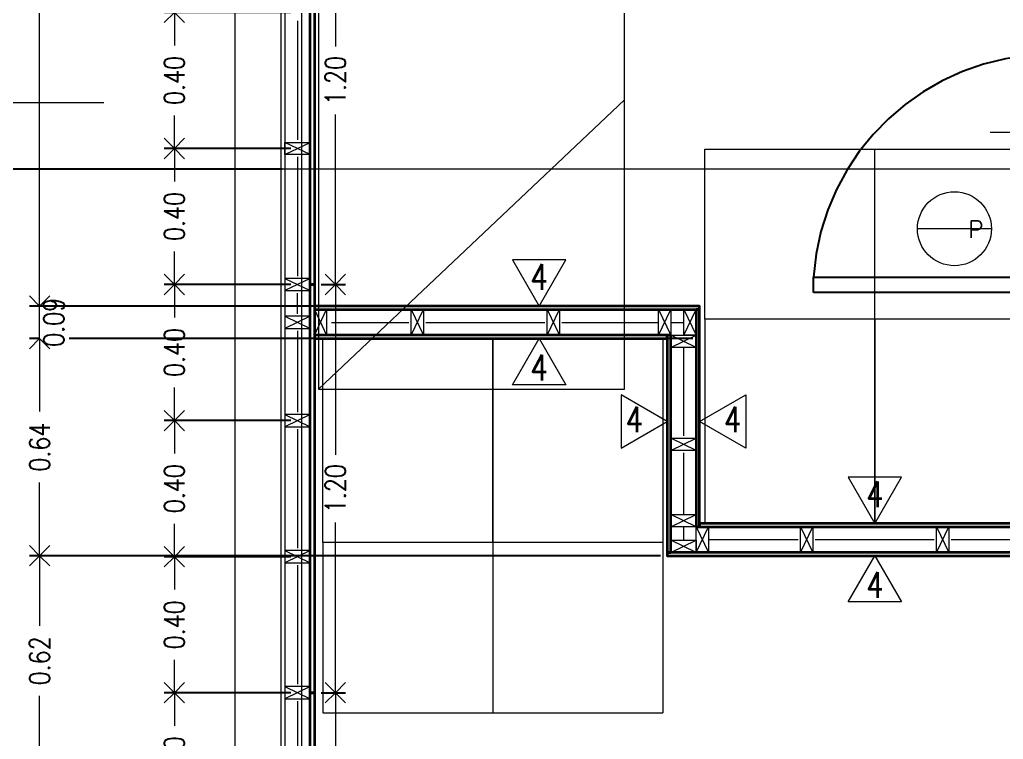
# Model space of a CAD drawing. Header units: metres. Extents: x -2 to 612, y -64 to 156.
# Drawn here: x 456.669 to 459.561, y 45.525 to 47.64 of the extents above; entities that cross this region are included whole.
import ezdxf
from ezdxf.enums import TextEntityAlignment as Align

# ---------------------------------------------------------------- set-up
doc = ezdxf.new("R2010")
doc.units = ezdxf.units.M
doc.header["$LTSCALE"] = 5
doc.header["$MEASUREMENT"] = 0
doc.linetypes.add('CENTER', pattern=[2, 1.25, -0.25, 0.25, -0.25])
doc.layers.get('0').update_dxf_attribs({"color": 30})
doc.layers.get('DEFPOINTS').update_dxf_attribs({"color": 210})
for name, color, linetype, lineweight in [('A-ANNO-DIMS', 3, 'Continuous', 18), ('A-ANNO-SYMB', 3, 'Continuous', 18), ('A-ANNO-TEXT', 3, 'Continuous', 18), ('A-DETL-MBND', 3, 'Continuous', 18), ('A-DOOR-FULL', 4, 'Continuous', 25), ('A-DOOR-SYMB', 3, 'Continuous', 18), ('A-ELEV-IDEN', 3, 'Continuous', 18), ('A-FURN', 8, 'Continuous', 18), ('A-SECT-MCUT', 7, 'Continuous', 35), ('A-WALL-PATT', 8, 'Continuous', 18), ('A-WALL-STUD', 3, 'Continuous', 18)]:
    doc.layers.add(name, color=color, linetype=linetype, lineweight=lineweight)
doc.styles.add('E-ROMANS', font='romans.shx', dxfattribs={"width": 0.8})
doc.dimstyles.new('E-0050_ARW_12', dxfattribs={"dimscale": 0.001, "dimtxt": 60, "dimasz": 60, "dimexe": 30, "dimexo": 20, "dimgap": 30, "dimtad": 0, "dimzin": 0, "dimdsep": 46, "dimtxsty": 'E-ROMANS', "dimblk": 'OPEN90', "dimcen": 30, "dimclrd": 256, "dimclre": 256, "dimclrt": 256, "dimadec": 0, "dimazin": 0, "dimtfac": 1, "dimtmove": 1, "dimatfit": 3, "dimldrblk": 'OPEN90', "dimfxl": 1, "dimtfill": 1, "dimtolj": 1, "dimtzin": 0, "dimlwd": -1, "dimarcsym": 0})

# ---------------------------------------------------------------- blocks, each defined once
blk = doc.blocks.new('_Open90')
at = {"color": 0, "linetype": 'ByBlock', "lineweight": -2}
for p, q in [((-0.5, 0.5), (0, 0)), ((0, 0), (-1, 0)), ((0, 0), (-0.5, -0.5))]:
    blk.add_line(p, q, dxfattribs=at)
blk = doc.blocks.new('*D436')
at = {"layer": 'A-ANNO-DIMS', "lineweight": -2, "transparency": 16777216}
for p, q in [((457.5555, 45.6615), (457.6274, 45.6615)), ((457.5555, 44.4615), (457.6274, 44.4615))]:
    blk.add_line(p, q, dxfattribs=at)
at = {"layer": 'A-ANNO-DIMS', "transparency": 16777216}
for p, q in [((457.5974, 45.6015), (457.5974, 45.1613)), ((457.5974, 44.5215), (457.5974, 44.9618))]:
    blk.add_line(p, q, dxfattribs=at)
at = {"layer": 'DEFPOINTS', "color": 0, "transparency": 16777216}
for p in [(457.5355, 45.6615), (457.5974, 45.6615), (457.5355, 44.4615)]:
    blk.add_point(p, dxfattribs=at)
at = {"layer": 'A-ANNO-DIMS', "transparency": 16777216, "xscale": 0.06, "yscale": 0.06, "zscale": 0.06}
for p, rotation in [((457.5974, 45.6615), 90), ((457.5974, 44.4615), 270)]:
    blk.add_blockref('_Open90', p, dxfattribs=dict(at, rotation=rotation))
at = {"layer": 'A-ANNO-DIMS', "transparency": 16777216, "insert": (457.5974, 45.0615), "char_height": 0.06, "attachment_point": 5, "rotation": 90, "style": 'E-ROMANS', "bg_fill": 3, "box_fill_scale": 1.25, "bg_fill_color": 256, "bg_fill_true_color": 13158600, "bg_fill_transparency": 0}
blk.add_mtext('\\A1;1.20', dxfattribs=at)
blk = doc.blocks.new('*D437')
at = {"layer": 'A-ANNO-DIMS', "lineweight": -2, "transparency": 16777216}
for p, q in [((457.5555, 46.8615), (457.6274, 46.8615)), ((457.5555, 45.6615), (457.6274, 45.6615))]:
    blk.add_line(p, q, dxfattribs=at)
at = {"layer": 'A-ANNO-DIMS', "transparency": 16777216}
for p, q in [((457.5974, 46.8015), (457.5974, 46.3613)), ((457.5974, 45.7215), (457.5974, 46.1618))]:
    blk.add_line(p, q, dxfattribs=at)
at = {"layer": 'DEFPOINTS', "color": 0, "transparency": 16777216}
for p in [(457.5355, 46.8615), (457.5974, 46.8615), (457.5355, 45.6615)]:
    blk.add_point(p, dxfattribs=at)
at = {"layer": 'A-ANNO-DIMS', "transparency": 16777216, "xscale": 0.06, "yscale": 0.06, "zscale": 0.06}
for p, rotation in [((457.5974, 46.8615), 90), ((457.5974, 45.6615), 270)]:
    blk.add_blockref('_Open90', p, dxfattribs=dict(at, rotation=rotation))
at = {"layer": 'A-ANNO-DIMS', "transparency": 16777216, "insert": (457.5974, 46.2615), "char_height": 0.06, "attachment_point": 5, "rotation": 90, "style": 'E-ROMANS', "bg_fill": 3, "box_fill_scale": 1.25, "bg_fill_color": 256, "bg_fill_true_color": 13158600, "bg_fill_transparency": 0}
blk.add_mtext('\\A1;1.20', dxfattribs=at)
blk = doc.blocks.new('*D438')
at = {"layer": 'A-ANNO-DIMS', "lineweight": -2, "transparency": 16777216}
for p, q in [((457.5555, 48.0615), (457.6274, 48.0615)), ((457.5555, 46.8615), (457.6274, 46.8615))]:
    blk.add_line(p, q, dxfattribs=at)
at = {"layer": 'A-ANNO-DIMS', "transparency": 16777216}
for p, q in [((457.5974, 48.0015), (457.5974, 47.5613)), ((457.5974, 46.9215), (457.5974, 47.3618))]:
    blk.add_line(p, q, dxfattribs=at)
at = {"layer": 'DEFPOINTS', "color": 0, "transparency": 16777216}
for p in [(457.5355, 48.0615), (457.5974, 48.0615), (457.5355, 46.8615)]:
    blk.add_point(p, dxfattribs=at)
at = {"layer": 'A-ANNO-DIMS', "transparency": 16777216, "xscale": 0.06, "yscale": 0.06, "zscale": 0.06}
for p, rotation in [((457.5974, 48.0615), 90), ((457.5974, 46.8615), 270)]:
    blk.add_blockref('_Open90', p, dxfattribs=dict(at, rotation=rotation))
at = {"layer": 'A-ANNO-DIMS', "transparency": 16777216, "insert": (457.5974, 47.4615), "char_height": 0.06, "attachment_point": 5, "rotation": 90, "style": 'E-ROMANS', "bg_fill": 3, "box_fill_scale": 1.25, "bg_fill_color": 256, "bg_fill_true_color": 13158600, "bg_fill_transparency": 0}
blk.add_mtext('\\A1;1.20', dxfattribs=at)
blk = doc.blocks.new('*D447')
at = {"layer": 'A-ANNO-DIMS', "lineweight": -2, "transparency": 16777216}
for p, q in [((457.466, 45.6615), (457.0938, 45.6615)), ((457.466, 45.2615), (457.0938, 45.2615))]:
    blk.add_line(p, q, dxfattribs=at)
at = {"layer": 'A-ANNO-DIMS', "transparency": 16777216}
for p, q in [((457.1238, 45.6015), (457.1238, 45.5647)), ((457.1238, 45.3215), (457.1238, 45.3584))]:
    blk.add_line(p, q, dxfattribs=at)
at = {"layer": 'DEFPOINTS', "color": 0, "transparency": 16777216}
for p in [(457.1238, 45.6615), (457.486, 45.6615), (457.486, 45.2615)]:
    blk.add_point(p, dxfattribs=at)
at = {"layer": 'A-ANNO-DIMS', "transparency": 16777216, "xscale": 0.06, "yscale": 0.06, "zscale": 0.06}
for p, rotation in [((457.1238, 45.6615), 90), ((457.1238, 45.2615), 270)]:
    blk.add_blockref('_Open90', p, dxfattribs=dict(at, rotation=rotation))
at = {"layer": 'A-ANNO-DIMS', "transparency": 16777216, "insert": (457.1238, 45.4615), "char_height": 0.06, "attachment_point": 5, "rotation": 90, "style": 'E-ROMANS', "bg_fill": 3, "box_fill_scale": 1.25, "bg_fill_color": 256, "bg_fill_true_color": 13158600, "bg_fill_transparency": 0}
blk.add_mtext('\\A1;0.40', dxfattribs=at)
blk = doc.blocks.new('*D448')
at = {"layer": 'A-ANNO-DIMS', "lineweight": -2, "transparency": 16777216}
for p, q in [((457.466, 46.0615), (457.0938, 46.0615)), ((457.466, 45.6615), (457.0938, 45.6615))]:
    blk.add_line(p, q, dxfattribs=at)
at = {"layer": 'A-ANNO-DIMS', "transparency": 16777216}
for p, q in [((457.1238, 46.0015), (457.1238, 45.9647)), ((457.1238, 45.7215), (457.1238, 45.7584))]:
    blk.add_line(p, q, dxfattribs=at)
at = {"layer": 'DEFPOINTS', "color": 0, "transparency": 16777216}
for p in [(457.1238, 46.0615), (457.486, 46.0615), (457.486, 45.6615)]:
    blk.add_point(p, dxfattribs=at)
at = {"layer": 'A-ANNO-DIMS', "transparency": 16777216, "xscale": 0.06, "yscale": 0.06, "zscale": 0.06}
for p, rotation in [((457.1238, 46.0615), 90), ((457.1238, 45.6615), 270)]:
    blk.add_blockref('_Open90', p, dxfattribs=dict(at, rotation=rotation))
at = {"layer": 'A-ANNO-DIMS', "transparency": 16777216, "insert": (457.1238, 45.8615), "char_height": 0.06, "attachment_point": 5, "rotation": 90, "style": 'E-ROMANS', "bg_fill": 3, "box_fill_scale": 1.25, "bg_fill_color": 256, "bg_fill_true_color": 13158600, "bg_fill_transparency": 0}
blk.add_mtext('\\A1;0.40', dxfattribs=at)
blk = doc.blocks.new('*D449')
at = {"layer": 'A-ANNO-DIMS', "lineweight": -2, "transparency": 16777216}
for p, q in [((457.466, 46.4615), (457.0938, 46.4615)), ((457.466, 46.0615), (457.0938, 46.0615))]:
    blk.add_line(p, q, dxfattribs=at)
at = {"layer": 'A-ANNO-DIMS', "transparency": 16777216}
for p, q in [((457.1238, 46.4015), (457.1238, 46.3647)), ((457.1238, 46.1215), (457.1238, 46.1584))]:
    blk.add_line(p, q, dxfattribs=at)
at = {"layer": 'DEFPOINTS', "color": 0, "transparency": 16777216}
for p in [(457.1238, 46.4615), (457.486, 46.4615), (457.486, 46.0615)]:
    blk.add_point(p, dxfattribs=at)
at = {"layer": 'A-ANNO-DIMS', "transparency": 16777216, "xscale": 0.06, "yscale": 0.06, "zscale": 0.06}
for p, rotation in [((457.1238, 46.4615), 90), ((457.1238, 46.0615), 270)]:
    blk.add_blockref('_Open90', p, dxfattribs=dict(at, rotation=rotation))
at = {"layer": 'A-ANNO-DIMS', "transparency": 16777216, "insert": (457.1238, 46.2615), "char_height": 0.06, "attachment_point": 5, "rotation": 90, "style": 'E-ROMANS', "bg_fill": 3, "box_fill_scale": 1.25, "bg_fill_color": 256, "bg_fill_true_color": 13158600, "bg_fill_transparency": 0}
blk.add_mtext('\\A1;0.40', dxfattribs=at)
blk = doc.blocks.new('*D450')
at = {"layer": 'A-ANNO-DIMS', "lineweight": -2, "transparency": 16777216}
for p, q in [((457.466, 46.8615), (457.0938, 46.8615)), ((457.466, 46.4615), (457.0938, 46.4615))]:
    blk.add_line(p, q, dxfattribs=at)
at = {"layer": 'A-ANNO-DIMS', "transparency": 16777216}
for p, q in [((457.1238, 46.8015), (457.1238, 46.7647)), ((457.1238, 46.5215), (457.1238, 46.5584))]:
    blk.add_line(p, q, dxfattribs=at)
at = {"layer": 'DEFPOINTS', "color": 0, "transparency": 16777216}
for p in [(457.1238, 46.8615), (457.486, 46.8615), (457.486, 46.4615)]:
    blk.add_point(p, dxfattribs=at)
at = {"layer": 'A-ANNO-DIMS', "transparency": 16777216, "xscale": 0.06, "yscale": 0.06, "zscale": 0.06}
for p, rotation in [((457.1238, 46.8615), 90), ((457.1238, 46.4615), 270)]:
    blk.add_blockref('_Open90', p, dxfattribs=dict(at, rotation=rotation))
at = {"layer": 'A-ANNO-DIMS', "transparency": 16777216, "insert": (457.1238, 46.6615), "char_height": 0.06, "attachment_point": 5, "rotation": 90, "style": 'E-ROMANS', "bg_fill": 3, "box_fill_scale": 1.25, "bg_fill_color": 256, "bg_fill_true_color": 13158600, "bg_fill_transparency": 0}
blk.add_mtext('\\A1;0.40', dxfattribs=at)
blk = doc.blocks.new('*D451')
at = {"layer": 'A-ANNO-DIMS', "lineweight": -2, "transparency": 16777216}
for p, q in [((457.466, 47.2614), (457.0938, 47.2614)), ((457.466, 46.8615), (457.0938, 46.8615))]:
    blk.add_line(p, q, dxfattribs=at)
at = {"layer": 'A-ANNO-DIMS', "transparency": 16777216}
for p, q in [((457.1238, 47.2014), (457.1238, 47.1646)), ((457.1238, 46.9215), (457.1238, 46.9583))]:
    blk.add_line(p, q, dxfattribs=at)
at = {"layer": 'DEFPOINTS', "color": 0, "transparency": 16777216}
for p in [(457.1238, 47.2614), (457.486, 47.2614), (457.486, 46.8615)]:
    blk.add_point(p, dxfattribs=at)
at = {"layer": 'A-ANNO-DIMS', "transparency": 16777216, "xscale": 0.06, "yscale": 0.06, "zscale": 0.06}
for p, rotation in [((457.1238, 47.2614), 90), ((457.1238, 46.8615), 270)]:
    blk.add_blockref('_Open90', p, dxfattribs=dict(at, rotation=rotation))
at = {"layer": 'A-ANNO-DIMS', "transparency": 16777216, "insert": (457.1238, 47.0615), "char_height": 0.06, "attachment_point": 5, "rotation": 90, "style": 'E-ROMANS', "bg_fill": 3, "box_fill_scale": 1.25, "bg_fill_color": 256, "bg_fill_true_color": 13158600, "bg_fill_transparency": 0}
blk.add_mtext('\\A1;0.40', dxfattribs=at)
blk = doc.blocks.new('*D452')
at = {"layer": 'A-ANNO-DIMS', "lineweight": -2, "transparency": 16777216}
for p, q in [((457.466, 47.6615), (457.0938, 47.6615)), ((457.466, 47.2614), (457.0938, 47.2614))]:
    blk.add_line(p, q, dxfattribs=at)
at = {"layer": 'A-ANNO-DIMS', "transparency": 16777216}
for p, q in [((457.1238, 47.6015), (457.1238, 47.5646)), ((457.1238, 47.3214), (457.1238, 47.3583))]:
    blk.add_line(p, q, dxfattribs=at)
at = {"layer": 'DEFPOINTS', "color": 0, "transparency": 16777216}
for p in [(457.1238, 47.6615), (457.486, 47.6615), (457.486, 47.2614)]:
    blk.add_point(p, dxfattribs=at)
at = {"layer": 'A-ANNO-DIMS', "transparency": 16777216, "xscale": 0.06, "yscale": 0.06, "zscale": 0.06}
for p, rotation in [((457.1238, 47.6615), 90), ((457.1238, 47.2614), 270)]:
    blk.add_blockref('_Open90', p, dxfattribs=dict(at, rotation=rotation))
at = {"layer": 'A-ANNO-DIMS', "transparency": 16777216, "insert": (457.1238, 47.4615), "char_height": 0.06, "attachment_point": 5, "rotation": 90, "style": 'E-ROMANS', "bg_fill": 3, "box_fill_scale": 1.25, "bg_fill_color": 256, "bg_fill_true_color": 13158600, "bg_fill_transparency": 0}
blk.add_mtext('\\A1;0.40', dxfattribs=at)
blk = doc.blocks.new('*D486')
at = {"layer": 'A-ANNO-DIMS', "lineweight": -2, "transparency": 16777216}
for p, q in [((458.5532, 46.0643), (456.6977, 46.0643)), ((457.5155, 45.4465), (456.6977, 45.4465))]:
    blk.add_line(p, q, dxfattribs=at)
at = {"layer": 'A-ANNO-DIMS', "transparency": 16777216}
for p, q in [((456.7277, 46.0043), (456.7277, 45.8586)), ((456.7277, 45.5065), (456.7277, 45.6523))]:
    blk.add_line(p, q, dxfattribs=at)
at = {"layer": 'DEFPOINTS', "color": 0, "transparency": 16777216}
for p in [(456.7277, 46.0643), (458.5732, 46.0643), (457.5355, 45.4465)]:
    blk.add_point(p, dxfattribs=at)
at = {"layer": 'A-ANNO-DIMS', "transparency": 16777216, "xscale": 0.06, "yscale": 0.06, "zscale": 0.06}
for p, rotation in [((456.7277, 46.0643), 90), ((456.7277, 45.4465), 270)]:
    blk.add_blockref('_Open90', p, dxfattribs=dict(at, rotation=rotation))
at = {"layer": 'A-ANNO-DIMS', "transparency": 16777216, "insert": (456.7277, 45.7554), "char_height": 0.06, "attachment_point": 5, "rotation": 90, "style": 'E-ROMANS', "bg_fill": 3, "box_fill_scale": 1.25, "bg_fill_color": 256, "bg_fill_true_color": 13158600, "bg_fill_transparency": 0}
blk.add_mtext('\\A1;0.62', dxfattribs=at)
blk = doc.blocks.new('*D489')
at = {"layer": 'A-ANNO-DIMS', "lineweight": -2, "transparency": 16777216}
for p, q in [((458.5532, 46.7029), (456.6977, 46.7029)), ((458.5532, 46.0643), (456.6977, 46.0643))]:
    blk.add_line(p, q, dxfattribs=at)
at = {"layer": 'A-ANNO-DIMS', "transparency": 16777216}
for p, q in [((456.7277, 46.6429), (456.7277, 46.4879)), ((456.7277, 46.1243), (456.7277, 46.2793))]:
    blk.add_line(p, q, dxfattribs=at)
at = {"layer": 'DEFPOINTS', "color": 0, "transparency": 16777216}
for p in [(456.7277, 46.7029), (458.5732, 46.7029), (458.5732, 46.0643)]:
    blk.add_point(p, dxfattribs=at)
at = {"layer": 'A-ANNO-DIMS', "transparency": 16777216, "xscale": 0.06, "yscale": 0.06, "zscale": 0.06}
for p, rotation in [((456.7277, 46.7029), 90), ((456.7277, 46.0643), 270)]:
    blk.add_blockref('_Open90', p, dxfattribs=dict(at, rotation=rotation))
at = {"layer": 'A-ANNO-DIMS', "transparency": 16777216, "insert": (456.7277, 46.3836), "char_height": 0.06, "attachment_point": 5, "rotation": 90, "style": 'E-ROMANS', "bg_fill": 3, "box_fill_scale": 1.25, "bg_fill_color": 256, "bg_fill_true_color": 13158600, "bg_fill_transparency": 0}
blk.add_mtext('\\A1;0.64', dxfattribs=at)
blk = doc.blocks.new('*D490')
at = {"layer": 'A-ANNO-DIMS', "transparency": 16777216}
for p, q in [((456.7277, 46.8579), (456.7277, 46.9179)), ((456.7277, 46.6429), (456.7277, 46.5829))]:
    blk.add_line(p, q, dxfattribs=at)
at = {"layer": 'A-ANNO-DIMS', "lineweight": -2, "transparency": 16777216}
for p, q in [((458.6482, 46.7979), (456.6977, 46.7979)), ((458.6482, 46.7029), (456.6977, 46.7029))]:
    blk.add_line(p, q, dxfattribs=at)
at = {"layer": 'DEFPOINTS', "color": 0, "transparency": 16777216}
for p in [(458.6682, 46.7979), (458.6682, 46.7029)]:
    blk.add_point(p, dxfattribs=at)
at = {"layer": 'A-ANNO-DIMS', "transparency": 16777216, "insert": (456.7693, 46.7504), "char_height": 0.06, "attachment_point": 5, "rotation": 90, "style": 'E-ROMANS', "bg_fill": 3, "box_fill_scale": 1.25, "bg_fill_color": 256, "bg_fill_true_color": 13158600, "bg_fill_transparency": 0}
blk.add_mtext('\\A1;0.09', dxfattribs=at)
at = {"layer": 'A-ANNO-DIMS', "transparency": 16777216}
blk.add_line((456.7277, 46.7029), (456.7277, 46.7979), dxfattribs=at)
at = {"layer": 'DEFPOINTS', "color": 0, "transparency": 16777216}
blk.add_point((456.7277, 46.7979), dxfattribs=at)
at = {"layer": 'A-ANNO-DIMS', "transparency": 16777216, "xscale": 0.06, "yscale": 0.06, "zscale": 0.06}
for p, rotation in [((456.7277, 46.7979), 270), ((456.7277, 46.7029), 90)]:
    blk.add_blockref('_Open90', p, dxfattribs=dict(at, rotation=rotation))
blk = doc.blocks.new('*D491')
at = {"layer": 'A-ANNO-DIMS', "lineweight": -2, "transparency": 16777216}
for p, q in [((458.4275, 48.8035), (456.6977, 48.8035)), ((458.6482, 46.7979), (456.6977, 46.7979))]:
    blk.add_line(p, q, dxfattribs=at)
at = {"layer": 'A-ANNO-DIMS', "transparency": 16777216}
for p, q in [((456.7277, 48.7435), (456.7277, 47.897)), ((456.7277, 46.8579), (456.7277, 47.7044))]:
    blk.add_line(p, q, dxfattribs=at)
at = {"layer": 'DEFPOINTS', "color": 0, "transparency": 16777216}
for p in [(456.7277, 48.8035), (458.4475, 48.8035), (458.6682, 46.7979)]:
    blk.add_point(p, dxfattribs=at)
at = {"layer": 'A-ANNO-DIMS', "transparency": 16777216, "xscale": 0.06, "yscale": 0.06, "zscale": 0.06}
for p, rotation in [((456.7277, 48.8035), 90), ((456.7277, 46.7979), 270)]:
    blk.add_blockref('_Open90', p, dxfattribs=dict(at, rotation=rotation))
at = {"layer": 'A-ANNO-DIMS', "transparency": 16777216, "insert": (456.7277, 47.8007), "char_height": 0.06, "attachment_point": 5, "rotation": 90, "style": 'E-ROMANS', "bg_fill": 3, "box_fill_scale": 1.25, "bg_fill_color": 256, "bg_fill_true_color": 13158600, "bg_fill_transparency": 0}
blk.add_mtext('\\A1;2.01', dxfattribs=at)
blk = doc.blocks.new('*D1342')
at = {"layer": 'A-ANNO-DIMS', "lineweight": -2, "transparency": 16777216}
for p, q in [((457.4405, 47.201), (455.8167, 47.201)), ((457.4295, 43.298), (455.8167, 43.298))]:
    blk.add_line(p, q, dxfattribs=at)
at = {"layer": 'A-ANNO-DIMS', "transparency": 16777216}
for p, q in [((455.8467, 47.141), (455.8467, 45.3527)), ((455.8467, 43.358), (455.8467, 45.1464))]:
    blk.add_line(p, q, dxfattribs=at)
at = {"layer": 'DEFPOINTS', "color": 0, "transparency": 16777216}
for p in [(455.8467, 47.201), (457.4605, 47.201), (457.4495, 43.298)]:
    blk.add_point(p, dxfattribs=at)
at = {"layer": 'A-ANNO-DIMS', "transparency": 16777216, "xscale": 0.06, "yscale": 0.06, "zscale": 0.06}
for p, rotation in [((455.8467, 47.201), 90), ((455.8467, 43.298), 270)]:
    blk.add_blockref('_Open90', p, dxfattribs=dict(at, rotation=rotation))
at = {"layer": 'A-ANNO-DIMS', "transparency": 16777216, "insert": (455.8467, 45.2495), "char_height": 0.06, "attachment_point": 5, "rotation": 90, "style": 'E-ROMANS', "bg_fill": 3, "box_fill_scale": 1.25, "bg_fill_color": 256, "bg_fill_true_color": 13158600, "bg_fill_transparency": 0}
blk.add_mtext('\\A1;3.90', dxfattribs=at)
blk = doc.blocks.new('*D1343')
at = {"layer": 'A-ANNO-DIMS', "lineweight": -2, "transparency": 16777216}
for p, q in [((457.4295, 50.2), (455.8167, 50.2)), ((457.4295, 47.201), (455.8167, 47.201))]:
    blk.add_line(p, q, dxfattribs=at)
at = {"layer": 'A-ANNO-DIMS', "transparency": 16777216}
for p, q in [((455.8467, 50.14), (455.8467, 48.8037)), ((455.8467, 47.261), (455.8467, 48.5974))]:
    blk.add_line(p, q, dxfattribs=at)
at = {"layer": 'DEFPOINTS', "color": 0, "transparency": 16777216}
for p in [(455.8467, 50.2), (457.4495, 50.2), (457.4495, 47.201)]:
    blk.add_point(p, dxfattribs=at)
at = {"layer": 'A-ANNO-DIMS', "transparency": 16777216, "xscale": 0.06, "yscale": 0.06, "zscale": 0.06}
for p, rotation in [((455.8467, 50.2), 90), ((455.8467, 47.201), 270)]:
    blk.add_blockref('_Open90', p, dxfattribs=dict(at, rotation=rotation))
at = {"layer": 'A-ANNO-DIMS', "transparency": 16777216, "insert": (455.8467, 48.7005), "char_height": 0.06, "attachment_point": 5, "rotation": 90, "style": 'E-ROMANS', "bg_fill": 3, "box_fill_scale": 1.25, "bg_fill_color": 256, "bg_fill_true_color": 13158600, "bg_fill_transparency": 0}
blk.add_mtext('\\A1;3.00', dxfattribs=at)
blk = doc.blocks.new('*D763')
at = {"layer": 'A-ANNO-DIMS', "lineweight": -2, "transparency": 16777216}
for p, q in [((457.4295, 50.2), (455.6632, 50.2)), ((457.4295, 43.298), (455.6632, 43.298))]:
    blk.add_line(p, q, dxfattribs=at)
at = {"layer": 'A-ANNO-DIMS', "transparency": 16777216}
for p, q in [((455.6932, 50.14), (455.6932, 46.851)), ((455.6932, 43.358), (455.6932, 46.647))]:
    blk.add_line(p, q, dxfattribs=at)
at = {"layer": 'DEFPOINTS', "color": 0, "transparency": 16777216}
for p in [(457.4495, 50.2), (455.6932, 43.298), (457.4495, 43.298)]:
    blk.add_point(p, dxfattribs=at)
at = {"layer": 'A-ANNO-DIMS', "transparency": 16777216, "xscale": 0.06, "yscale": 0.06, "zscale": 0.06}
for p, rotation in [((455.6932, 50.2), 90), ((455.6932, 43.298), 270)]:
    blk.add_blockref('_Open90', p, dxfattribs=dict(at, rotation=rotation))
at = {"layer": 'A-ANNO-DIMS', "transparency": 16777216, "insert": (455.6932, 46.749), "char_height": 0.06, "attachment_point": 5, "rotation": 90, "style": 'E-ROMANS', "bg_fill": 3, "box_fill_scale": 1.25, "bg_fill_color": 256, "bg_fill_true_color": 13158600, "bg_fill_transparency": 0}
blk.add_mtext('\\A1;6.90', dxfattribs=at)

msp = doc.modelspace()

# ---------------------------------------------------------------- linework, layer by layer
at = {"layer": 'A-ANNO-SYMB'}
for p, q in [((459.52246, 47.30942), (460.30358, 47.30942)), ((458.68329, 46.75931), (458.68329, 47.25931)), ((458.68329, 47.25931), (459.18329, 47.2593)), ((459.18329, 46.75931), (459.18329, 47.25931)), ((459.18329, 47.25931), (459.68329, 47.2593)), ((459.18329, 46.7593), (459.18329, 47.2593))]:
    msp.add_line(p, q, dxfattribs=at)
at = {"layer": 'A-ANNO-TEXT'}
for points in [[(458.66818, 46.45931), (458.80404, 46.53775), (458.80404, 46.38087)], [(459.18329, 46.15931), (459.26173, 46.29517), (459.10485, 46.29517)], [(459.18329, 46.06431), (459.26173, 45.92844), (459.10485, 45.92845)]]:
    msp.add_lwpolyline(points, close=True, dxfattribs=at)
at = {"layer": 'A-DETL-MBND'}
msp.add_lwpolyline([(457.44853, 50.46153), (457.44863, 42.96154), (457.43763, 42.96154), (457.43763, 50.46153)], close=True, dxfattribs=at)
at = {"layer": 'A-DOOR-FULL', "linetype": 'CENTER'}
msp.add_lwpolyline([(459.00253, 46.88354), (459.70253, 46.88354), (459.70253, 46.83854), (459.00253, 46.83854), (459.00253, 46.88354)], dxfattribs=at)
msp.add_arc((459.70359, 46.83586), 0.70268, 90.08643, 176.10934, dxfattribs=at)
at = {"layer": 'A-DOOR-SYMB'}
msp.add_lwpolyline([(459.52616, 47.02551), (459.30866, 47.02551)], dxfattribs=at)
msp.add_circle((459.41741, 47.02551), 0.10875, dxfattribs=at)
at = {"layer": 'A-FURN'}
msp.add_line((458.65819, 46.07431), (458.65819, 46.07431), dxfattribs=at)
for points in [[(459.18329, 46.15931), (459.18329, 46.75931), (458.68329, 46.75931), (458.68329, 46.15931)], [(459.68329, 46.15931), (459.68329, 46.75931), (459.18329, 46.75931), (459.18329, 46.15931)]]:
    msp.add_lwpolyline(points, close=True, dxfattribs=at)
at = {"layer": 'A-SECT-MCUT'}
for points in [[(457.52353, 46.86154), (457.52353, 48.06154), (457.53553, 48.06154), (457.53553, 46.86154)], [(457.52353, 45.66154), (457.52353, 46.86154), (457.53553, 46.86154), (457.53553, 45.66154)], [(457.53553, 46.79786), (457.53553, 46.78786), (458.66817, 46.78786), (458.66817, 46.79786)], [(458.65817, 46.14931), (458.66817, 46.14931), (458.6682, 46.78786), (458.6582, 46.78786)], [(457.53553, 46.71286), (457.53553, 46.70286), (458.57317, 46.70286), (458.57317, 46.71286)], [(458.57317, 46.07431), (458.58317, 46.07431), (458.58317, 46.71286), (458.57317, 46.71286)], [(458.66817, 46.15931), (458.66817, 46.14931), (459.70753, 46.14931), (459.70753, 46.15931)], [(458.57317, 46.07431), (458.57317, 46.06431), (459.78253, 46.06431), (459.78253, 46.07431)], [(457.52353, 44.46154), (457.52353, 45.66154), (457.53553, 45.66154), (457.53553, 44.46154)]]:
    msp.add_lwpolyline(points, close=True, dxfattribs=at)
at = {"layer": 'A-WALL-PATT', "ltscale": 0.1}
for p, q in [((458.62067, 46.14931), (458.62067, 46.11031)), ((458.69417, 46.11181), (458.95753, 46.11181)), ((459.00753, 46.11181), (459.35753, 46.11181)), ((459.40753, 46.11181), (459.67153, 46.11181))]:
    msp.add_line(p, q, dxfattribs=at)
msp.add_lwpolyline([(458.62067, 46.36687), (458.62067, 46.18531)], dxfattribs=at)
at = {"layer": 'A-WALL-STUD'}
for p, q in [((458.65817, 46.07431), (458.69417, 46.14931)), ((458.65817, 46.14931), (458.69417, 46.07431)), ((458.96453, 46.07431), (459.00053, 46.14931)), ((458.96453, 46.14931), (459.00053, 46.07431)), ((459.36453, 46.07431), (459.40053, 46.14931)), ((459.36453, 46.14931), (459.40053, 46.07431))]:
    msp.add_line(p, q, dxfattribs=at)
for points in [[(458.65817, 46.07431), (458.65817, 46.14931), (458.69417, 46.14931), (458.69417, 46.07431)], [(458.96453, 46.07431), (458.96453, 46.14931), (459.00053, 46.14931), (459.00053, 46.07431)], [(459.36453, 46.07431), (459.36453, 46.14931), (459.40053, 46.14931), (459.40053, 46.07431)]]:
    msp.add_lwpolyline(points, close=True, dxfattribs=at)

# ---------------------------------------------------------------- texts
at = {"layer": 'A-ANNO-TEXT', "char_height": 0.075, "attachment_point": 5, "style": 'E-ROMANS'}
for insert, rotation in [((458.76508, 46.46496), 359.99952), ((459.18329, 46.24506), 0.00048), ((459.18329, 45.97855), 359.99952)]:
    msp.add_mtext('\\pi-0.45,l0.45,t0.45;4', dxfattribs=dict(at, insert=insert, rotation=rotation))
at = {"layer": 'A-ANNO-TEXT', "style": 'E-ROMANS'}
msp.add_attdef('P', text='P', height=0.05, dxfattribs=at).set_placement((459.48045, 46.98377), align=Align.BOTTOM_CENTER)

# ---------------------------------------------------------------- next in the draw order: dimensions: what is measured, and where the dimension line sits
at = {"layer": 'A-ANNO-DIMS'}
for base, p1, p2, picture, middle in [((457.12383, 45.66154), (457.48603, 45.26154), (457.48603, 45.66154), '*D447', (457.12383, 45.46154)), ((457.59739, 45.66154), (457.53553, 44.46154), (457.53553, 45.66154), '*D436', (457.59739, 45.06154))]:
    dim = msp.add_linear_dim(base=base, p1=p1, p2=p2, angle=90, dimstyle='E-0050_ARW_12', dxfattribs=at)
    dim.commit()
    dim.dimension.update_dxf_attribs({"geometry": picture, "text_midpoint": middle})

# ---------------------------------------------------------------- next in the draw order: dimensions: what is measured, and where the dimension line sits
for base, p1, p2, picture, middle in [((457.59739, 46.86154), (457.53553, 45.66154), (457.53553, 46.86154), '*D437', (457.59739, 46.26154)), ((457.12383, 46.06154), (457.48603, 45.66154), (457.48603, 46.06154), '*D448', (457.12383, 45.86154))]:
    dim = msp.add_linear_dim(base=base, p1=p1, p2=p2, angle=90, dimstyle='E-0050_ARW_12', dxfattribs=at)
    dim.commit()
    dim.dimension.update_dxf_attribs({"geometry": picture, "text_midpoint": middle})

# ---------------------------------------------------------------- next in the draw order: dimensions: what is measured, and where the dimension line sits
for base, p1, p2, picture, middle in [((457.59739, 48.06154), (457.53553, 46.86154), (457.53553, 48.06154), '*D438', (457.59739, 47.46154)), ((457.12383, 46.46154), (457.48603, 46.06154), (457.48603, 46.46154), '*D449', (457.12383, 46.26154))]:
    dim = msp.add_linear_dim(base=base, p1=p1, p2=p2, angle=90, dimstyle='E-0050_ARW_12', dxfattribs=at)
    dim.commit()
    dim.dimension.update_dxf_attribs({"geometry": picture, "text_midpoint": middle})

# ---------------------------------------------------------------- next in the draw order: dimensions: what is measured, and where the dimension line sits
for base, p1, p2, picture, middle in [((457.12383, 46.86154), (457.48603, 46.46154), (457.48603, 46.86154), '*D450', (457.12383, 46.66154)), ((456.72772, 46.06431), (457.53553, 45.44654), (458.57317, 46.06431), '*D486', (456.72772, 45.75543))]:
    dim = msp.add_linear_dim(base=base, p1=p1, p2=p2, angle=90, dimstyle='E-0050_ARW_12', dxfattribs=at)
    dim.commit()
    dim.dimension.update_dxf_attribs({"geometry": picture, "text_midpoint": middle})

# ---------------------------------------------------------------- next in the draw order: linework, layer by layer
at = {"layer": 'A-ANNO-SYMB'}
for p, q in [((457.56035, 45.60286), (458.06035, 45.60287)), ((458.06035, 45.60286), (458.56035, 45.60287))]:
    msp.add_line(p, q, dxfattribs=at)
at = {"layer": 'A-WALL-PATT', "ltscale": 0.1}
for p, q in [((457.48602, 46.03654), (457.48602, 45.68654)), ((457.48603, 45.63654), (457.48603, 45.28654))]:
    msp.add_line(p, q, dxfattribs=at)

# ---------------------------------------------------------------- next in the draw order: dimensions: what is measured, and where the dimension line sits
at = {"layer": 'A-ANNO-DIMS'}
for base, p1, p2, picture, middle in [((457.12383, 47.26142), (457.48603, 46.86154), (457.48603, 47.26142), '*D451', (457.12383, 47.06148)), ((456.72772, 46.70286), (458.57317, 46.06431), (458.57317, 46.70286), '*D489', (456.72772, 46.38358))]:
    dim = msp.add_linear_dim(base=base, p1=p1, p2=p2, angle=90, dimstyle='E-0050_ARW_12', dxfattribs=at)
    dim.commit()
    dim.dimension.update_dxf_attribs({"geometry": picture, "text_midpoint": middle})

# ---------------------------------------------------------------- next in the draw order: linework, layer by layer
at = {"layer": 'A-ANNO-SYMB'}
for p, q in [((457.56035, 46.10286), (457.56035, 45.60286)), ((458.06035, 46.10287), (458.06035, 45.60287)), ((458.06035, 46.10286), (458.06035, 45.60286)), ((458.56035, 46.10287), (458.56035, 45.60287))]:
    msp.add_line(p, q, dxfattribs=at)
at = {"layer": 'A-ANNO-TEXT'}
msp.add_lwpolyline([(458.57318, 46.45931), (458.43732, 46.53775), (458.43732, 46.38087)], close=True, dxfattribs=at)
at = {"layer": 'A-FURN'}
msp.add_line((457.54753, 46.55354), (458.44753, 46.55354), dxfattribs=at)
at = {"layer": 'A-WALL-PATT', "ltscale": 0.1}
msp.add_line((457.48603, 46.43654), (457.48603, 46.08654), dxfattribs=at)
at = {"layer": 'A-WALL-STUD'}
for p, q in [((458.44753, 46.55354), (458.44753, 46.55354)), ((458.65817, 46.37387), (458.58317, 46.40987)), ((458.58317, 46.37387), (458.65817, 46.40987)), ((458.65817, 46.14931), (458.58317, 46.18531)), ((458.58317, 46.14931), (458.65817, 46.18531)), ((458.65817, 46.07431), (458.58317, 46.11031)), ((458.58317, 46.07431), (458.65817, 46.11031))]:
    msp.add_line(p, q, dxfattribs=at)
for points in [[(458.65817, 46.37387), (458.58317, 46.37387), (458.58317, 46.40987), (458.65817, 46.40987)], [(458.65817, 46.14931), (458.58317, 46.14931), (458.58317, 46.18531), (458.65817, 46.18531)], [(458.65817, 46.07431), (458.58317, 46.07431), (458.58317, 46.11031), (458.65817, 46.11031)]]:
    msp.add_lwpolyline(points, close=True, dxfattribs=at)

# ---------------------------------------------------------------- next in the draw order: texts
at = {"layer": 'A-ANNO-TEXT', "insert": (458.47628, 46.46496), "char_height": 0.075, "attachment_point": 5, "rotation": 0.00048, "style": 'E-ROMANS'}
msp.add_mtext('\\pi-0.45,l0.45,t0.45;4', dxfattribs=at)

# ---------------------------------------------------------------- next in the draw order: dimensions: what is measured, and where the dimension line sits
at = {"layer": 'A-ANNO-DIMS'}
dim = msp.add_linear_dim(base=(457.12383, 47.66154), p1=(457.48603, 47.26143), p2=(457.48603, 47.66154), angle=90, dimstyle='E-0050_ARW_12', dxfattribs=at)
dim.commit()
dim.dimension.update_dxf_attribs({"geometry": '*D452', "text_midpoint": (457.12383, 47.46148)})
dim = msp.add_linear_dim(base=(456.727719, 46.797862), p1=(458.668166, 46.702863), p2=(458.668166, 46.797862), angle=90, dimstyle='E-0050_ARW_12', dxfattribs=at)
dim.commit()
dim.dimension.update_dxf_attribs({"geometry": '*D490', "text_midpoint": (456.769315, 46.750363), "dimtype": 160})

# ---------------------------------------------------------------- next in the draw order: linework, layer by layer
at = {"layer": 'A-ANNO-TEXT'}
msp.add_lwpolyline([(458.19603, 46.70286), (458.27447, 46.567), (458.11759, 46.567)], close=True, dxfattribs=at)
at = {"layer": 'A-FURN'}
for points in [[(458.06035, 46.70286), (458.06035, 46.10286), (457.56035, 46.10286), (457.56035, 46.70286)], [(458.56035, 46.70286), (458.56035, 46.10286), (458.06035, 46.10286), (458.06035, 46.70286)]]:
    msp.add_lwpolyline(points, close=True, dxfattribs=at)
at = {"layer": 'A-WALL-PATT', "ltscale": 0.1}
for p, q in [((458.5832, 46.75036), (458.6222, 46.75036)), ((457.48603, 46.72536), (457.48602, 46.48654))]:
    msp.add_line(p, q, dxfattribs=at)
for points in [[(457.58553, 46.75036), (457.81319, 46.75036)], [(457.86319, 46.75036), (458.21319, 46.75036)], [(458.26319, 46.75036), (458.5472, 46.75036)], [(458.6207, 46.67686), (458.62067, 46.41687)]]:
    msp.add_lwpolyline(points, dxfattribs=at)
at = {"layer": 'A-WALL-STUD'}
for p, q in [((458.65819, 46.67686), (458.58319, 46.71286)), ((458.58319, 46.67686), (458.65819, 46.71286))]:
    msp.add_line(p, q, dxfattribs=at)
msp.add_lwpolyline([(458.65819, 46.67686), (458.58319, 46.67686), (458.58319, 46.71286), (458.65819, 46.71286)], close=True, dxfattribs=at)

# ---------------------------------------------------------------- next in the draw order: texts
at = {"layer": 'A-ANNO-TEXT', "insert": (458.19603, 46.61711), "char_height": 0.075, "attachment_point": 5, "rotation": 359.99952, "style": 'E-ROMANS'}
msp.add_mtext('\\pi-0.45,l0.45,t0.45;4', dxfattribs=at)

# ---------------------------------------------------------------- next in the draw order: dimensions: what is measured, and where the dimension line sits
at = {"layer": 'A-ANNO-DIMS'}
dim = msp.add_linear_dim(base=(456.72772, 48.80354), p1=(458.66817, 46.79786), p2=(458.44753, 48.80354), angle=90, dimstyle='E-0050_ARW_12', dxfattribs=at)
dim.commit()
dim.dimension.update_dxf_attribs({"geometry": '*D491', "text_midpoint": (456.72772, 47.8007)})

# ---------------------------------------------------------------- next in the draw order: linework, layer by layer
at = {"layer": 'A-ANNO-SYMB'}
for p, q in [((457.49803, 52.74904), (457.49803, 41.59435)), ((478.32254, 47.20104), (455.48822, 47.20104))]:
    msp.add_line(p, q, dxfattribs=at)
at = {"layer": 'A-ANNO-TEXT'}
msp.add_lwpolyline([(458.19603, 46.79786), (458.27447, 46.93372), (458.11759, 46.93372)], close=True, dxfattribs=at)
at = {"layer": 'A-ELEV-IDEN'}
msp.add_lwpolyline([(457.43763, 50.47255), (457.30152, 50.47255), (457.30152, 42.95054), (457.43763, 42.95054)], dxfattribs=at)
at = {"layer": 'A-FURN'}
for p, q in [((457.54753, 48.55354), (457.54753, 46.55354)), ((458.44753, 46.55354), (458.44753, 48.55354)), ((457.54753, 46.55354), (458.44753, 47.40455))]:
    msp.add_line(p, q, dxfattribs=at)
at = {"layer": 'A-WALL-PATT', "ltscale": 0.1}
for p, q in [((457.48603, 47.63654), (457.48603, 47.28654)), ((457.48603, 47.23643), (457.48603, 46.88643)), ((457.48602, 46.77536), (457.48602, 46.83654))]:
    msp.add_line(p, q, dxfattribs=at)
at = {"layer": 'A-WALL-STUD'}
for p, q in [((457.53553, 46.71286), (457.57153, 46.78786)), ((457.53553, 46.78786), (457.57153, 46.71286)), ((457.82019, 46.71286), (457.85619, 46.78786)), ((457.82019, 46.78786), (457.85619, 46.71286)), ((458.22019, 46.71286), (458.25619, 46.78786)), ((458.22019, 46.78786), (458.25619, 46.71286)), ((458.5472, 46.71286), (458.5832, 46.78786)), ((458.5472, 46.78786), (458.5832, 46.71286)), ((458.6222, 46.71286), (458.6582, 46.78786)), ((458.6222, 46.78786), (458.6582, 46.71286))]:
    msp.add_line(p, q, dxfattribs=at)
for points in [[(457.53553, 46.71286), (457.53553, 46.78786), (457.57153, 46.78786), (457.57153, 46.71286)], [(457.82019, 46.71286), (457.82019, 46.78786), (457.85619, 46.78786), (457.85619, 46.71286)], [(458.22019, 46.71286), (458.22019, 46.78786), (458.25619, 46.78786), (458.25619, 46.71286)], [(458.5472, 46.71286), (458.5472, 46.78786), (458.5832, 46.78786), (458.5832, 46.71286)], [(458.6222, 46.71286), (458.6222, 46.78786), (458.6582, 46.78786), (458.6582, 46.71286)]]:
    msp.add_lwpolyline(points, close=True, dxfattribs=at)

# ---------------------------------------------------------------- next in the draw order: texts
at = {"layer": 'A-ANNO-TEXT', "insert": (458.19603, 46.88361), "char_height": 0.075, "attachment_point": 5, "rotation": 0.00048, "style": 'E-ROMANS'}
msp.add_mtext('\\pi-0.45,l0.45,t0.45;4', dxfattribs=at)

# ---------------------------------------------------------------- next in the draw order: dimensions: what is measured, and where the dimension line sits
at = {"layer": 'A-ANNO-DIMS'}
dim = msp.add_linear_dim(base=(455.8467, 47.20104), p1=(457.44953, 43.29804), p2=(457.46053, 47.20104), angle=90, dimstyle='E-0050_ARW_12', dxfattribs=at)
dim.commit()
dim.dimension.update_dxf_attribs({"geometry": '*D1342', "text_midpoint": (455.8467, 45.24954)})

# ---------------------------------------------------------------- next in the draw order: dimensions: what is measured, and where the dimension line sits
dim = msp.add_linear_dim(base=(455.8467, 50.20004), p1=(457.44953, 47.20104), p2=(457.44953, 50.20004), angle=90, dimstyle='E-0050_ARW_12', dxfattribs=at)
dim.commit()
dim.dimension.update_dxf_attribs({"geometry": '*D1343', "text_midpoint": (455.8467, 48.70054)})

# ---------------------------------------------------------------- next in the draw order: dimensions: what is measured, and where the dimension line sits
dim = msp.add_linear_dim(base=(455.69323, 43.29804), p1=(457.44953, 50.20004), p2=(457.44953, 43.29804), angle=90, dimstyle='E-0050_ARW_12', dxfattribs=at)
dim.commit()
dim.dimension.update_dxf_attribs({"geometry": '*D763', "text_midpoint": (455.69323, 46.74904)})

# ---------------------------------------------------------------- next in the draw order: linework, layer by layer
at = {"layer": 'A-ANNO-SYMB'}
msp.add_line((456.91658, 47.39545), (455.2283, 47.39545), dxfattribs=at)
at = {"layer": 'A-WALL-STUD'}
for p, q in [((457.52352, 47.24343), (457.44852, 47.27943)), ((457.44852, 47.24343), (457.52352, 47.27943)), ((457.52352, 46.87954), (457.44852, 46.84354)), ((457.44852, 46.87954), (457.52352, 46.84354)), ((457.52352, 46.76836), (457.44852, 46.73236)), ((457.44852, 46.76836), (457.52352, 46.73236)), ((457.52352, 46.47954), (457.44852, 46.44354)), ((457.44852, 46.47954), (457.52352, 46.44354)), ((457.52352, 46.07954), (457.44852, 46.04354)), ((457.44852, 46.07954), (457.52352, 46.04354)), ((457.52352, 45.67954), (457.44852, 45.64354)), ((457.44852, 45.67954), (457.52352, 45.64354))]:
    msp.add_line(p, q, dxfattribs=at)
for points in [[(457.52352, 47.24343), (457.44852, 47.24343), (457.44852, 47.27943), (457.52352, 47.27943)], [(457.52352, 46.87954), (457.44852, 46.87954), (457.44852, 46.84354), (457.52352, 46.84354)], [(457.52352, 46.76836), (457.44852, 46.76836), (457.44852, 46.73236), (457.52352, 46.73236)], [(457.52352, 46.47954), (457.44852, 46.47954), (457.44852, 46.44354), (457.52352, 46.44354)], [(457.52352, 46.07954), (457.44852, 46.07954), (457.44852, 46.04354), (457.52352, 46.04354)], [(457.52352, 45.67954), (457.44852, 45.67954), (457.44852, 45.64354), (457.52352, 45.64354)]]:
    msp.add_lwpolyline(points, close=True, dxfattribs=at)

doc.saveas('drawing.dxf')
